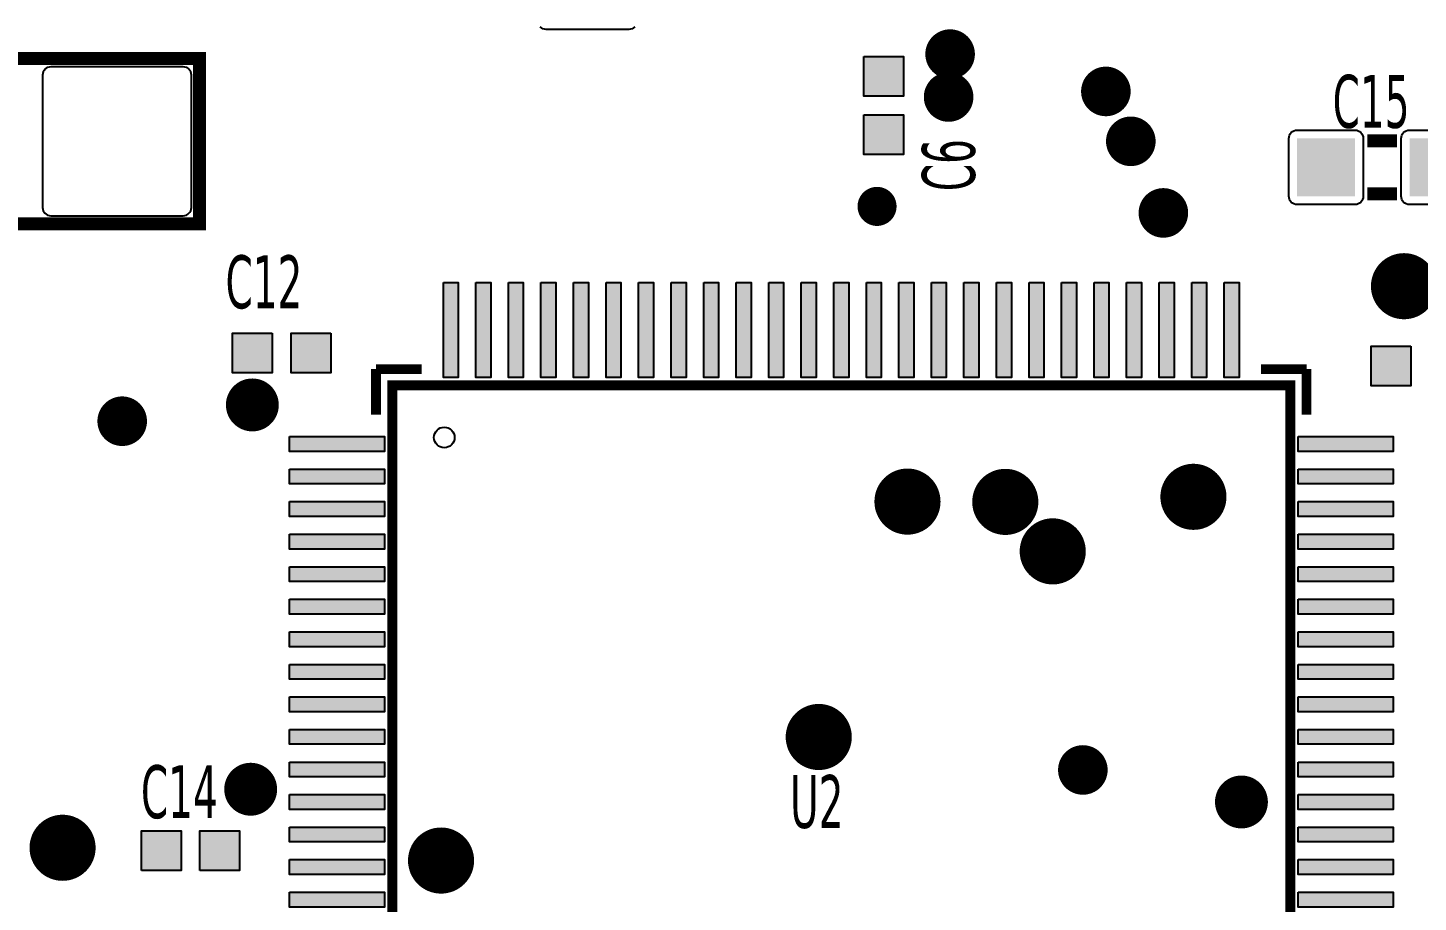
# Model space of a CAD drawing. Header units: millimetres. Extents: x 123.5 to 144.3, y 105.4 to 121.6.
# Drawn here: x 135.578 to 136.587, y 109.151 to 109.785 of the extents above; entities that cross this region are included whole.
import ezdxf

# ---------------------------------------------------------------- set-up
doc = ezdxf.new("R2010")
doc.units = ezdxf.units.MM
doc.layers.add('DESC', color=250, linetype='Continuous')
doc.styles.get("Standard").update_dxf_attribs({"font": 'tahoma.ttf'})

# ---------------------------------------------------------------- blocks, each defined once
blk = doc.blocks.new('RPAD')
blk.add_trace([(-0.5, -0.5), (-0.5, 0.5), (0.5, -0.5), (0.5, 0.5)])
blk = doc.blocks.new('EPAD')
at = {"const_width": 0.5}
blk.add_lwpolyline([(-0.25, 0, 1), (0.25, 0, 1)], format="xyb", close=True, dxfattribs=at)
blk = doc.blocks.new('oard')
for points in [[(160.4131, 121.50892), (160.41236, 121.50832), (160.41151, 121.50787), (160.41057, 121.50758), (160.40954, 121.50748), (160.35954, 121.50748), (160.35852, 121.50758), (160.35758, 121.50787), (160.35673, 121.50832), (160.35599, 121.50892)], [(160.9169, 121.40151), (160.8819, 121.40151), (160.88087, 121.40161), (160.87993, 121.40189), (160.87908, 121.40235), (160.87834, 121.40295), (160.87774, 121.40369), (160.87728, 121.40454), (160.87699, 121.40549), (160.8769, 121.40651), (160.8769, 121.44151), (160.87699, 121.44253), (160.87728, 121.44348), (160.87774, 121.44433), (160.87834, 121.44506), (160.87908, 121.44567), (160.87993, 121.44612), (160.88087, 121.44641), (160.8819, 121.44651), (160.8819, 121.44651), (160.9169, 121.44651)]]:
    blk.add_lwpolyline(points)
for points, const_width in [([(159.7499, 121.38976), (160.1499, 121.38976), (160.1499, 121.48976), (159.7499, 121.48976), (159.7499, 121.38976)], 0.00787), ([(159.7499, 121.38976), (160.1499, 121.38976), (160.1499, 121.48976), (159.7499, 121.48976), (159.7499, 121.38976)], 0.00787), ([(159.7499, 121.38976), (160.1499, 121.38976), (160.1499, 121.48976), (159.7499, 121.48976), (159.7499, 121.38976)], 0.00787), ([(160.8564, 121.44001), (160.8744, 121.44001)], 0.00787), ([(160.8564, 121.44001), (160.8744, 121.44001)], 0.00787), ([(160.8564, 121.44001), (160.8744, 121.44001)], 0.00787), ([(160.8564, 121.40801), (160.8744, 121.40801)], 0.00787), ([(160.8564, 121.40801), (160.8744, 121.40801)], 0.00787), ([(160.8564, 121.40801), (160.8744, 121.40801)], 0.00787), ([(160.28415, 121.30196), (160.25659, 121.30196)], 0.006), ([(160.25659, 121.30196), (160.25659, 121.2744)], 0.006), ([(160.28415, 121.30196), (160.25659, 121.30196)], 0.006), ([(160.25659, 121.30196), (160.25659, 121.2744)], 0.006), ([(160.28415, 121.30196), (160.25659, 121.30196)], 0.006), ([(160.25659, 121.30196), (160.25659, 121.2744)], 0.006), ([(160.81959, 121.30196), (160.79202, 121.30196)], 0.006), ([(160.81959, 121.30196), (160.79202, 121.30196)], 0.006), ([(160.81959, 121.30196), (160.79202, 121.30196)], 0.006), ([(160.81959, 121.2744), (160.81959, 121.30196)], 0.006), ([(160.81959, 121.2744), (160.81959, 121.30196)], 0.006), ([(160.81959, 121.2744), (160.81959, 121.30196)], 0.006), ([(160.26643, 121.29212), (160.26643, 120.74881), (160.80974, 120.74881), (160.80974, 121.29212), (160.26643, 121.29212)], 0.006), ([(160.26643, 121.29212), (160.26643, 120.74881), (160.80974, 120.74881), (160.80974, 121.29212), (160.26643, 121.29212)], 0.006), ([(160.26643, 121.29212), (160.26643, 120.74881), (160.80974, 120.74881), (160.80974, 121.29212), (160.26643, 121.29212)], 0.006)]:
    blk.add_lwpolyline(points, dxfattribs=dict(const_width=const_width))
for points in [[(160.55168, 121.49113), (160.57568, 121.49113), (160.57568, 121.46713), (160.55168, 121.46713), (160.55168, 121.49113)], [(160.1399, 121.48476), (160.0599, 121.48476), (160.05888, 121.48466), (160.05793, 121.48437), (160.05708, 121.48392), (160.05634, 121.48331), (160.05574, 121.48257), (160.05528, 121.48172), (160.055, 121.48078), (160.0549, 121.47976), (160.0549, 121.39976), (160.055, 121.39873), (160.05528, 121.39779), (160.05574, 121.39694), (160.05634, 121.3962), (160.05708, 121.3956), (160.05793, 121.39514), (160.05888, 121.39486), (160.0599, 121.39476), (160.1399, 121.39476), (160.14092, 121.39486), (160.14187, 121.39514), (160.14272, 121.3956), (160.14345, 121.3962), (160.14406, 121.39694), (160.14451, 121.39779), (160.1448, 121.39873), (160.1449, 121.39976), (160.1449, 121.47976), (160.1448, 121.48078), (160.14451, 121.48172), (160.14406, 121.48257), (160.14345, 121.48331), (160.14272, 121.48392), (160.14187, 121.48437), (160.14092, 121.48466), (160.1399, 121.48476)], [(160.55168, 121.45569), (160.57568, 121.45569), (160.57568, 121.43169), (160.55168, 121.43169), (160.55168, 121.45569)], [(160.8139, 121.44651), (160.8489, 121.44651), (160.84992, 121.44641), (160.85086, 121.44612), (160.85171, 121.44567), (160.85245, 121.44506), (160.85305, 121.44433), (160.85351, 121.44348), (160.8538, 121.44253), (160.8539, 121.44151), (160.8539, 121.40651), (160.8538, 121.40549), (160.85351, 121.40454), (160.85305, 121.40369), (160.85245, 121.40295), (160.85171, 121.40235), (160.85086, 121.40189), (160.84992, 121.40161), (160.8489, 121.40151), (160.8139, 121.40151), (160.81287, 121.40161), (160.81193, 121.40189), (160.81108, 121.40235), (160.81034, 121.40295), (160.80974, 121.40369), (160.80928, 121.40454), (160.80899, 121.40549), (160.8089, 121.40651), (160.8089, 121.44151), (160.80899, 121.44253), (160.80928, 121.44348), (160.80974, 121.44433), (160.81034, 121.44506), (160.81108, 121.44567), (160.81193, 121.44612), (160.81287, 121.44641), (160.8139, 121.44651)], [(160.29737, 121.35433), (160.30637, 121.35433), (160.30637, 121.29683), (160.29737, 121.29683), (160.29737, 121.35433)], [(160.31705, 121.35433), (160.32605, 121.35433), (160.32605, 121.29683), (160.31705, 121.29683), (160.31705, 121.35433)], [(160.33674, 121.35433), (160.34574, 121.35433), (160.34574, 121.29683), (160.33674, 121.29683), (160.33674, 121.35433)], [(160.35642, 121.35433), (160.36542, 121.35433), (160.36542, 121.29683), (160.35642, 121.29683), (160.35642, 121.35433)], [(160.37611, 121.35433), (160.38511, 121.35433), (160.38511, 121.29683), (160.37611, 121.29683), (160.37611, 121.35433)], [(160.39579, 121.35433), (160.40479, 121.35433), (160.40479, 121.29683), (160.39579, 121.29683), (160.39579, 121.35433)], [(160.41548, 121.35433), (160.42448, 121.35433), (160.42448, 121.29683), (160.41548, 121.29683), (160.41548, 121.35433)], [(160.43516, 121.35433), (160.44416, 121.35433), (160.44416, 121.29683), (160.43516, 121.29683), (160.43516, 121.35433)], [(160.45485, 121.35433), (160.46385, 121.35433), (160.46385, 121.29683), (160.45485, 121.29683), (160.45485, 121.35433)], [(160.47453, 121.35433), (160.48353, 121.35433), (160.48353, 121.29683), (160.47453, 121.29683), (160.47453, 121.35433)], [(160.49422, 121.35433), (160.50322, 121.35433), (160.50322, 121.29683), (160.49422, 121.29683), (160.49422, 121.35433)], [(160.5139, 121.35433), (160.5229, 121.35433), (160.5229, 121.29683), (160.5139, 121.29683), (160.5139, 121.35433)], [(160.53359, 121.35433), (160.54259, 121.35433), (160.54259, 121.29683), (160.53359, 121.29683), (160.53359, 121.35433)], [(160.55327, 121.35433), (160.56227, 121.35433), (160.56227, 121.29683), (160.55327, 121.29683), (160.55327, 121.35433)], [(160.57296, 121.35433), (160.58196, 121.35433), (160.58196, 121.29683), (160.57296, 121.29683), (160.57296, 121.35433)], [(160.59264, 121.35433), (160.60164, 121.35433), (160.60164, 121.29683), (160.59264, 121.29683), (160.59264, 121.35433)], [(160.61233, 121.35433), (160.62133, 121.35433), (160.62133, 121.29683), (160.61233, 121.29683), (160.61233, 121.35433)], [(160.63201, 121.35433), (160.64101, 121.35433), (160.64101, 121.29683), (160.63201, 121.29683), (160.63201, 121.35433)], [(160.6517, 121.35433), (160.6607, 121.35433), (160.6607, 121.29683), (160.6517, 121.29683), (160.6517, 121.35433)], [(160.67138, 121.35433), (160.68038, 121.35433), (160.68038, 121.29683), (160.67138, 121.29683), (160.67138, 121.35433)], [(160.69107, 121.35433), (160.70007, 121.35433), (160.70007, 121.29683), (160.69107, 121.29683), (160.69107, 121.35433)], [(160.71075, 121.35433), (160.71975, 121.35433), (160.71975, 121.29683), (160.71075, 121.29683), (160.71075, 121.35433)], [(160.73044, 121.35433), (160.73944, 121.35433), (160.73944, 121.29683), (160.73044, 121.29683), (160.73044, 121.35433)], [(160.75012, 121.35433), (160.75912, 121.35433), (160.75912, 121.29683), (160.75012, 121.29683), (160.75012, 121.35433)], [(160.76981, 121.35433), (160.77881, 121.35433), (160.77881, 121.29683), (160.76981, 121.29683), (160.76981, 121.35433)], [(160.19379, 121.3238), (160.19379, 121.2998), (160.16979, 121.2998), (160.16979, 121.3238), (160.19379, 121.3238)], [(160.22922, 121.3238), (160.22922, 121.2998), (160.20522, 121.2998), (160.20522, 121.3238), (160.22922, 121.3238)], [(160.88277, 121.31593), (160.88277, 121.29193), (160.85877, 121.29193), (160.85877, 121.31593), (160.88277, 121.31593)], [(160.20422, 121.26119), (160.26172, 121.26119), (160.26172, 121.25219), (160.20422, 121.25219), (160.20422, 121.26119)], [(160.81446, 121.26119), (160.87196, 121.26119), (160.87196, 121.25219), (160.81446, 121.25219), (160.81446, 121.26119)], [(160.20422, 121.2415), (160.26172, 121.2415), (160.26172, 121.2325), (160.20422, 121.2325), (160.20422, 121.2415)], [(160.81446, 121.2415), (160.87196, 121.2415), (160.87196, 121.2325), (160.81446, 121.2325), (160.81446, 121.2415)], [(160.20422, 121.22182), (160.26172, 121.22182), (160.26172, 121.21282), (160.20422, 121.21282), (160.20422, 121.22182)], [(160.81446, 121.22182), (160.87196, 121.22182), (160.87196, 121.21282), (160.81446, 121.21282), (160.81446, 121.22182)], [(160.20422, 121.20213), (160.26172, 121.20213), (160.26172, 121.19313), (160.20422, 121.19313), (160.20422, 121.20213)], [(160.81446, 121.20213), (160.87196, 121.20213), (160.87196, 121.19313), (160.81446, 121.19313), (160.81446, 121.20213)], [(160.20422, 121.18244), (160.26172, 121.18244), (160.26172, 121.17344), (160.20422, 121.17344), (160.20422, 121.18244)], [(160.81446, 121.18244), (160.87196, 121.18244), (160.87196, 121.17344), (160.81446, 121.17344), (160.81446, 121.18244)], [(160.20422, 121.16276), (160.26172, 121.16276), (160.26172, 121.15376), (160.20422, 121.15376), (160.20422, 121.16276)], [(160.81446, 121.16276), (160.87196, 121.16276), (160.87196, 121.15376), (160.81446, 121.15376), (160.81446, 121.16276)], [(160.20422, 121.14307), (160.26172, 121.14307), (160.26172, 121.13407), (160.20422, 121.13407), (160.20422, 121.14307)], [(160.81446, 121.14307), (160.87196, 121.14307), (160.87196, 121.13407), (160.81446, 121.13407), (160.81446, 121.14307)], [(160.20422, 121.12339), (160.26172, 121.12339), (160.26172, 121.11439), (160.20422, 121.11439), (160.20422, 121.12339)], [(160.81446, 121.12339), (160.87196, 121.12339), (160.87196, 121.11439), (160.81446, 121.11439), (160.81446, 121.12339)], [(160.20422, 121.1037), (160.26172, 121.1037), (160.26172, 121.0947), (160.20422, 121.0947), (160.20422, 121.1037)], [(160.81446, 121.1037), (160.87196, 121.1037), (160.87196, 121.0947), (160.81446, 121.0947), (160.81446, 121.1037)], [(160.20422, 121.08402), (160.26172, 121.08402), (160.26172, 121.07502), (160.20422, 121.07502), (160.20422, 121.08402)], [(160.81446, 121.08402), (160.87196, 121.08402), (160.87196, 121.07502), (160.81446, 121.07502), (160.81446, 121.08402)], [(160.20422, 121.06433), (160.26172, 121.06433), (160.26172, 121.05533), (160.20422, 121.05533), (160.20422, 121.06433)], [(160.81446, 121.06433), (160.87196, 121.06433), (160.87196, 121.05533), (160.81446, 121.05533), (160.81446, 121.06433)], [(160.20422, 121.04465), (160.26172, 121.04465), (160.26172, 121.03565), (160.20422, 121.03565), (160.20422, 121.04465)], [(160.81446, 121.04465), (160.87196, 121.04465), (160.87196, 121.03565), (160.81446, 121.03565), (160.81446, 121.04465)], [(160.20422, 121.02496), (160.26172, 121.02496), (160.26172, 121.01596), (160.20422, 121.01596), (160.20422, 121.02496)], [(160.81446, 121.02496), (160.87196, 121.02496), (160.87196, 121.01596), (160.81446, 121.01596), (160.81446, 121.02496)], [(160.11467, 120.99862), (160.11467, 121.02262), (160.13867, 121.02262), (160.13867, 120.99862), (160.11467, 120.99862)], [(160.1501, 120.99862), (160.1501, 121.02262), (160.1741, 121.02262), (160.1741, 120.99862), (160.1501, 120.99862)], [(160.20422, 121.00528), (160.26172, 121.00528), (160.26172, 120.99628), (160.20422, 120.99628), (160.20422, 121.00528)], [(160.81446, 121.00528), (160.87196, 121.00528), (160.87196, 120.99628), (160.81446, 120.99628), (160.81446, 121.00528)], [(160.20422, 120.98559), (160.26172, 120.98559), (160.26172, 120.97659), (160.20422, 120.97659), (160.20422, 120.98559)], [(160.81446, 120.98559), (160.87196, 120.98559), (160.87196, 120.97659), (160.81446, 120.97659), (160.81446, 120.98559)]]:
    blk.add_lwpolyline(points, close=True)
blk.add_circle((160.29793, 121.26062), 0.00624)
blk.add_circle((160.29793, 121.26062), 0.00624)
blk.add_circle((160.29793, 121.26062), 0.00624)
for name, p, xscale, yscale in [('EPAD', (160.60395, 121.4925), 0.03, 0.03), ('RPAD', (160.56368, 121.47913), 0.024, 0.024), ('EPAD', (160.60305, 121.46656), 0.03, 0.03), ('EPAD', (160.69819, 121.46993), 0.03, 0.03), ('RPAD', (160.56368, 121.44369), 0.024, 0.024), ('EPAD', (160.71328, 121.43976), 0.03, 0.03), ('RPAD', (160.8314, 121.42401), 0.035, 0.035), ('RPAD', (160.8994, 121.42401), 0.035, 0.035), ('EPAD', (160.55974, 121.40039), 0.023622, 0.023622), ('EPAD', (160.73297, 121.39645), 0.03, 0.03), ('EPAD', (160.87855, 121.35212), 0.04, 0.04), ('RPAD', (160.30187, 121.32558), 0.009, 0.0575), ('RPAD', (160.32155, 121.32558), 0.009, 0.0575), ('RPAD', (160.34124, 121.32558), 0.009, 0.0575), ('RPAD', (160.36092, 121.32558), 0.009, 0.0575), ('RPAD', (160.38061, 121.32558), 0.009, 0.0575), ('RPAD', (160.40029, 121.32558), 0.009, 0.0575), ('RPAD', (160.41998, 121.32558), 0.009, 0.0575), ('RPAD', (160.43966, 121.32558), 0.009, 0.0575), ('RPAD', (160.45935, 121.32558), 0.009, 0.0575), ('RPAD', (160.47903, 121.32558), 0.009, 0.0575), ('RPAD', (160.49872, 121.32558), 0.009, 0.0575), ('RPAD', (160.5184, 121.32558), 0.009, 0.0575), ('RPAD', (160.53809, 121.32558), 0.009, 0.0575), ('RPAD', (160.55777, 121.32558), 0.009, 0.0575), ('RPAD', (160.57746, 121.32558), 0.009, 0.0575), ('RPAD', (160.59714, 121.32558), 0.009, 0.0575), ('RPAD', (160.61683, 121.32558), 0.009, 0.0575), ('RPAD', (160.63651, 121.32558), 0.009, 0.0575), ('RPAD', (160.6562, 121.32558), 0.009, 0.0575), ('RPAD', (160.67588, 121.32558), 0.009, 0.0575), ('RPAD', (160.69557, 121.32558), 0.009, 0.0575), ('RPAD', (160.71525, 121.32558), 0.009, 0.0575), ('RPAD', (160.73494, 121.32558), 0.009, 0.0575), ('RPAD', (160.75462, 121.32558), 0.009, 0.0575), ('RPAD', (160.77431, 121.32558), 0.009, 0.0575), ('EPAD', (160.18179, 121.28031), 0.032, 0.032), ('EPAD', (160.10305, 121.27046), 0.03, 0.03), ('RPAD', (160.23297, 121.25669), 0.0575, 0.009), ('RPAD', (160.84321, 121.25669), 0.0575, 0.009), ('EPAD', (160.75116, 121.22473), 0.04, 0.04), ('RPAD', (160.23297, 121.237), 0.0575, 0.009), ('EPAD', (160.57815, 121.22184), 0.04, 0.04), ('EPAD', (160.63733, 121.22166), 0.04, 0.04), ('RPAD', (160.84321, 121.237), 0.0575, 0.009), ('RPAD', (160.23297, 121.21732), 0.0575, 0.009), ('RPAD', (160.84321, 121.21732), 0.0575, 0.009), ('EPAD', (160.66604, 121.19172), 0.04, 0.04), ('RPAD', (160.23297, 121.19763), 0.0575, 0.009), ('RPAD', (160.84321, 121.19763), 0.0575, 0.009), ('RPAD', (160.23297, 121.17794), 0.0575, 0.009), ('RPAD', (160.84321, 121.17794), 0.0575, 0.009), ('RPAD', (160.23297, 121.15826), 0.0575, 0.009), ('RPAD', (160.84321, 121.15826), 0.0575, 0.009), ('RPAD', (160.23297, 121.13857), 0.0575, 0.009), ('RPAD', (160.84321, 121.13857), 0.0575, 0.009), ('RPAD', (160.23297, 121.11889), 0.0575, 0.009), ('RPAD', (160.84321, 121.11889), 0.0575, 0.009), ('RPAD', (160.23297, 121.0992), 0.0575, 0.009), ('EPAD', (160.52447, 121.07946), 0.04, 0.04), ('RPAD', (160.84321, 121.0992), 0.0575, 0.009), ('RPAD', (160.23297, 121.07952), 0.0575, 0.009), ('RPAD', (160.84321, 121.07952), 0.0575, 0.009), ('EPAD', (160.68426, 121.05952), 0.03, 0.03), ('EPAD', (160.18078, 121.04786), 0.032, 0.032), ('RPAD', (160.23297, 121.05983), 0.0575, 0.009), ('RPAD', (160.84321, 121.05983), 0.0575, 0.009), ('EPAD', (160.78021, 121.04015), 0.032, 0.032), ('RPAD', (160.23297, 121.04015), 0.0575, 0.009), ('RPAD', (160.84321, 121.04015), 0.0575, 0.009), ('EPAD', (160.06697, 121.01245), 0.04, 0.04), ('RPAD', (160.23297, 121.02046), 0.0575, 0.009), ('EPAD', (160.29596, 121.00472), 0.04, 0.04), ('RPAD', (160.84321, 121.02046), 0.0575, 0.009), ('RPAD', (160.23297, 121.00078), 0.0575, 0.009), ('RPAD', (160.84321, 121.00078), 0.0575, 0.009), ('RPAD', (160.23297, 120.98109), 0.0575, 0.009), ('RPAD', (160.84321, 120.98109), 0.0575, 0.009)]:
    blk.add_blockref(name, p, dxfattribs=dict(xscale=xscale, yscale=yscale))
at = {"xscale": 0.024, "yscale": 0.024}
for p, rotation in [((160.18179, 121.3118), 270), ((160.21722, 121.3118), 270), ((160.87077, 121.30393), 270), ((160.12667, 121.01062), 90), ((160.1621, 121.01062), 90)]:
    blk.add_blockref('RPAD', p, dxfattribs=dict(at, rotation=rotation))
at = {"width": 0.625}
for s, p in [('C15', (160.8354, 121.44794)), ('C15', (160.8354, 121.44794)), ('C15', (160.8354, 121.44794)), ('C12', (160.16557, 121.3388)), ('C12', (160.16557, 121.3388)), ('C12', (160.16557, 121.3388)), ('C14', (160.11439, 121.03037)), ('C14', (160.11439, 121.03037)), ('C14', (160.11439, 121.03037)), ('U2', (160.50714, 121.02446)), ('U2', (160.50714, 121.02446)), ('U2', (160.50714, 121.02446))]:
    blk.add_text(s, height=0.032, dxfattribs=at).set_placement(p)
blk.add_text('C6', height=0.032, rotation=90, dxfattribs=at).set_placement((160.61893, 121.40962))
blk.add_text('C6', height=0.032, rotation=90, dxfattribs=at).set_placement((160.61893, 121.40962))
blk.add_text('C6', height=0.032, rotation=90, dxfattribs=at).set_placement((160.61893, 121.40962))

msp = doc.modelspace()

# ---------------------------------------------------------------- block references
at = {"layer": 'DESC', "xscale": 1.2, "yscale": 1.2, "zscale": 1.2}
msp.add_blockref('oard', (-56.4775, -36.0246), dxfattribs=at)

doc.saveas('drawing.dxf')
